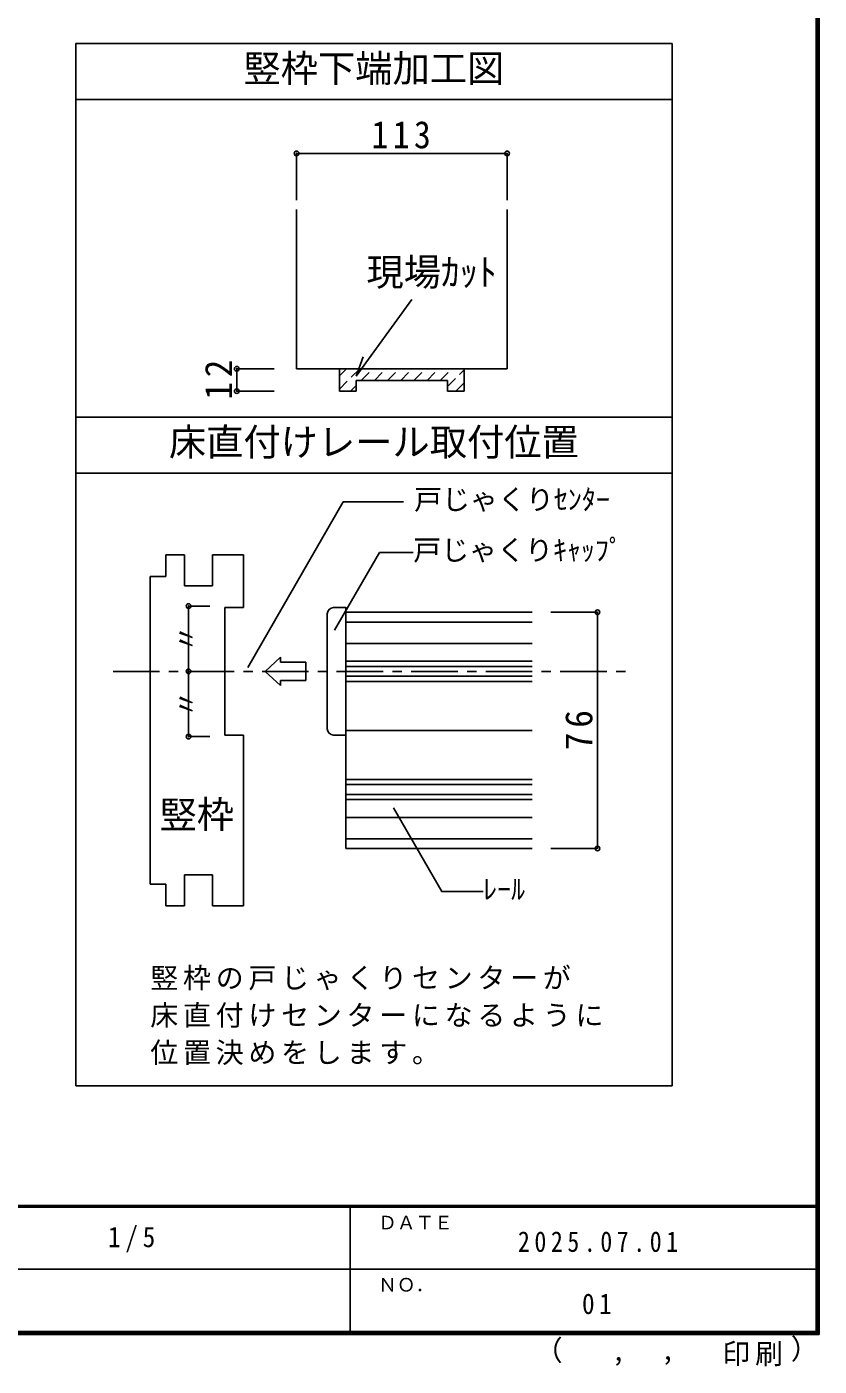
# Model space of a CAD drawing. Units: millimetres, scale not verified, with parts at other scales. Extents: x -973 to 977, y -718 to 696.
# Drawn here: x 551 to 977, y -718 to 0 of the extents above; entities that cross this region are included whole.
import ezdxf
from ezdxf.enums import TextEntityAlignment as Align

# ---------------------------------------------------------------- set-up
doc = ezdxf.new("R2010")
doc.units = ezdxf.units.MM
doc.header["$LTSCALE"] = 5
doc.header["$PDMODE"] = 32
doc.header["$PDSIZE"] = 2.5
doc.linetypes.add('CHAIN1', pattern=[8, 5, -1, 1, -1])
doc.linetypes.add('DASHED1', pattern=[1.8, 1.2, -0.6])
for name, color, linetype in [('0-4_枠', 3, 'Continuous'), ('0-A_文字', 7, 'Continuous'), ('0-B_寸法', 7, 'Continuous'), ('0-C_ハッチ', 4, 'Continuous'), ('2-1_通り芯', 4, 'CHAIN1'), ('2-4_枠', 3, 'Continuous'), ('2-7_金物', 4, 'Continuous'), ('2-A_寸法', 7, 'Continuous'), ('2-B_ﾊｯﾁ', 4, 'Continuous'), ('F-1_枠', 6, 'Continuous'), ('F-A_文字', 7, 'Continuous')]:
    doc.layers.add(name, color=color, linetype=linetype)
doc.styles.add('ＭＳ ゴシック', font='')
doc.styles.get('ＭＳ ゴシック').set_extended_font_data('MS Gothic')

msp = doc.modelspace()

# ---------------------------------------------------------------- linework, layer by layer
at = {"layer": '0-4_枠'}
for p, q in [((696.153, -97.417), (696.153, -182.909)), ((809.153, -97.417), (809.153, -182.909)), ((809.153, -182.909), (696.153, -182.909)), ((719.153, -182.909), (719.153, -194.909)), ((786.153, -182.909), (786.153, -194.909)), ((728.153, -189.209), (777.153, -189.209)), ((728.153, -194.909), (728.153, -189.209)), ((777.153, -194.909), (777.153, -189.209)), ((719.153, -194.909), (728.153, -194.909)), ((777.153, -194.909), (786.153, -194.909))]:
    msp.add_line(p, q, dxfattribs=at)
at = {"layer": '0-A_文字', "color": 3}
for p, q in [((897.653, -8.5), (897.653, -567.5)), ((577.653, -38.5), (897.653, -38.5)), ((577.653, -208.912), (897.653, -208.912)), ((577.653, -238.912), (897.653, -238.912)), ((577.653, -567.5), (897.653, -567.5))]:
    msp.add_line(p, q, dxfattribs=at)
at = {"layer": '0-A_文字'}
for q in [(757.976, -145.74), (731.971, -176.593)]:
    msp.add_line((728.223, -186.9), q, dxfattribs=at)
at = {"layer": '0-A_文字', "color": 3}
msp.add_lwpolyline([(577.653, -567.5), (577.653, -8.5), (897.653, -8.5)], dxfattribs=at)
at = {"layer": '0-B_寸法', "color": 4}
for p, q in [((696.153, -67.417), (809.153, -67.417)), ((696.153, -67.417), (696.153, -92.417)), ((809.153, -67.417), (809.153, -92.417)), ((664.095, -182.909), (684.095, -182.909)), ((664.095, -194.909), (664.095, -182.909)), ((664.095, -194.909), (684.095, -194.909))]:
    msp.add_line(p, q, dxfattribs=at)
at = {"layer": '0-B_寸法'}
for p in [(696.153, -67.417), (809.153, -67.417), (664.095, -182.909), (664.095, -194.909)]:
    msp.add_point(p, dxfattribs=at)
at = {"layer": '0-C_ハッチ', "linetype": 'DASHED1'}
for p, q in [((719.153, -186.754), (722.998, -182.909)), ((719.153, -193.825), (730.069, -182.909)), ((730.84, -189.209), (737.14, -182.909)), ((737.911, -189.209), (744.211, -182.909)), ((744.982, -189.209), (751.282, -182.909)), ((752.053, -189.209), (758.353, -182.909)), ((759.124, -189.209), (765.424, -182.909)), ((766.195, -189.209), (772.495, -182.909)), ((773.266, -189.209), (779.566, -182.909)), ((777.153, -192.393), (786.153, -183.393)), ((725.14, -194.909), (728.153, -191.896)), ((781.708, -194.909), (786.153, -190.464))]:
    msp.add_line(p, q, dxfattribs=at)
at = {"layer": '2-1_通り芯'}
msp.add_line((597.653, -345.17), (877.653, -345.17), dxfattribs=at)
at = {"layer": '2-4_枠'}
for p, q in [((625.986, -294.336), (625.986, -282.67)), ((635.986, -282.67), (625.986, -282.67)), ((635.986, -299.336), (635.986, -282.67)), ((650.986, -299.336), (650.986, -282.67)), ((650.986, -282.67), (667.653, -282.67)), ((667.653, -282.67), (667.653, -311.003)), ((625.986, -294.336), (617.653, -294.336)), ((617.653, -294.336), (617.653, -459.336)), ((650.986, -299.336), (635.986, -299.336)), ((657.653, -311.003), (667.653, -311.003)), ((657.653, -311.003), (657.653, -379.336)), ((657.653, -379.336), (667.653, -379.336)), ((667.653, -471.003), (667.653, -379.336)), ((625.986, -459.336), (617.653, -459.336)), ((625.986, -459.336), (625.986, -471.003)), ((635.986, -454.336), (635.986, -471.003)), ((650.986, -454.336), (635.986, -454.336)), ((650.986, -454.336), (650.986, -471.003)), ((635.986, -471.003), (625.986, -471.003)), ((650.986, -471.003), (667.653, -471.003))]:
    msp.add_line(p, q, dxfattribs=at)
at = {"layer": '2-7_金物'}
for p, q in [((712.653, -376.003), (712.653, -314.336)), ((722.653, -318.722), (822.653, -318.722)), ((722.653, -330.17), (822.653, -330.17)), ((679.239, -345.17), (687.522, -337.577)), ((687.522, -337.577), (687.522, -340.338)), ((701.096, -340.338), (687.522, -340.338)), ((701.096, -340.338), (701.096, -350.001)), ((722.653, -339.789), (822.653, -339.789)), ((679.239, -345.17), (687.522, -352.762)), ((687.522, -350.001), (687.522, -352.762)), ((701.096, -350.001), (687.522, -350.001)), ((722.653, -350.551), (822.653, -350.551)), ((715.986, -379.336), (722.653, -379.336)), ((722.653, -403.122), (822.653, -403.122)), ((722.653, -413.884), (822.653, -413.884)), ((722.653, -423.503), (822.653, -423.503)), ((722.653, -434.951), (822.653, -434.951))]:
    msp.add_line(p, q, dxfattribs=at)
at = {"layer": '2-7_金物', "color": 7}
for p, q in [((722.653, -313.503), (722.653, -440.17)), ((722.653, -313.503), (822.653, -313.503)), ((722.653, -342.503), (822.653, -342.503)), ((722.653, -347.836), (822.653, -347.836)), ((722.653, -376.836), (822.653, -376.836)), ((722.653, -405.836), (822.653, -405.836)), ((722.653, -411.17), (822.653, -411.17)), ((722.653, -440.17), (822.653, -440.17))]:
    msp.add_line(p, q, dxfattribs=at)
at = {"layer": '2-7_金物'}
msp.add_lwpolyline([(715.986, -311.003), (722.653, -311.003), (722.653, -379.336)], dxfattribs=at)
for centre, start, end in [((715.986, -314.336), 90, 180), ((715.986, -376.003), 180, 270)]:
    msp.add_arc(centre, 3.333, start, end, dxfattribs=at)
at = {"layer": '2-A_寸法'}
for p, q in [((669.954, -343.035), (721.203, -254.269)), ((721.203, -254.269), (753.548, -254.269)), ((716.571, -323.147), (740.657, -281.429)), ((740.657, -281.429), (758.789, -281.429))]:
    msp.add_line(p, q, dxfattribs=at)
msp.add_lwpolyline([(748.148, -418.395), (774.056, -463.269), (796.29, -463.269)], dxfattribs=at)
msp.add_point((638.21, -345.17), dxfattribs=at)
at = {"layer": '2-B_ﾊｯﾁ'}
for p, q in [((638.21, -310.17), (649.599, -310.17)), ((638.21, -310.17), (638.21, -380.17)), ((857.653, -313.503), (832.653, -313.503)), ((857.653, -313.503), (857.653, -440.17)), ((638.21, -380.17), (649.599, -380.17)), ((857.653, -440.17), (832.653, -440.17))]:
    msp.add_line(p, q, dxfattribs=at)
at = {"layer": '2-B_ﾊｯﾁ', "color": 7}
for p in [(638.21, -310.17), (857.653, -313.503), (638.21, -380.17), (857.653, -440.17)]:
    msp.add_point(p, dxfattribs=at)
at = {"layer": 'F-1_枠'}
for p, q in [((974.986, 695.833), (974.986, -700.833)), ((975.82, 695.833), (975.82, -700.833)), ((976.653, 695.833), (976.653, -700.833)), ((976.653, -631.667), (-973.347, -631.667)), ((976.653, -632.5), (-973.347, -632.5)), ((724.986, -632.5), (724.986, -699.167)), ((1.653, -665.833), (974.986, -665.834)), ((976.653, -699.167), (-973.347, -699.167)), ((976.653, -700), (-973.347, -700)), ((976.653, -700.833), (-973.347, -700.833))]:
    msp.add_line(p, q, dxfattribs=at)

# ---------------------------------------------------------------- texts
at = {"layer": '0-A_文字', "style": 'ＭＳ ゴシック'}
for s, p in [('竪枠下端加工図', (667.653, -33.5)), ('現場ｶｯﾄ', (733.674, -142.744)), ('床直付けレール取付位置', (627.653, -233.912))]:
    msp.add_text(s, height=14.66, dxfattribs=at).set_placement(p, align=Align.BOTTOM_LEFT)
at = {"layer": '0-B_寸法', "insert": (736.403, -64.917), "char_height": 14.66, "attachment_point": 7, "style": 'ＭＳ ゴシック'}
msp.add_mtext('\\T1.27;\\W0.9;113', dxfattribs=at)
at = {"layer": '0-B_寸法', "insert": (661.595, -199.534), "char_height": 14.66, "attachment_point": 7, "rotation": 90, "style": 'ＭＳ ゴシック'}
msp.add_mtext('\\T1.27;\\W0.95;12', dxfattribs=at)
at = {"layer": '2-A_寸法', "style": 'ＭＳ ゴシック'}
for s, height, p in [('戸じゃくりｾﾝﾀｰ', 11, (759.25, -261.769)), ('戸じゃくりｷｬｯﾌﾟ', 11, (758.789, -288.929)), ('竪枠', 14.66, (622.653, -433.65)), ('ﾚｰﾙ', 11, (796.29, -470.769))]:
    msp.add_text(s, height=height, dxfattribs=at).set_placement(p, align=Align.BOTTOM_LEFT)
for p in [(645.71, -335.17), (645.71, -370.17)]:
    msp.add_text('〃', height=11, rotation=90, dxfattribs=at).set_placement(p, align=Align.BOTTOM_LEFT)
at = {"layer": '2-A_寸法', "char_height": 11, "attachment_point": 7, "style": 'ＭＳ ゴシック'}
for s, insert in [('\\T1.17;竪枠の戸じゃくりセンターが', (617.653, -516.308)), ('\\T1.17;床直付けセンターになるように', (617.653, -536.308)), ('\\T1.17;位置決めをします。', (617.653, -556.308))]:
    msp.add_mtext(s, dxfattribs=dict(at, insert=insert))
at = {"layer": '2-B_ﾊｯﾁ', "color": 7, "insert": (855.153, -387.461), "char_height": 14.66, "attachment_point": 7, "rotation": 90, "style": 'ＭＳ ゴシック'}
msp.add_mtext('\\T1.27;\\W0.95;76', dxfattribs=at)
at = {"layer": 'F-A_文字', "style": 'ＭＳ ゴシック'}
for s, height, p in [('ＤＡＴＥ', 7.331, (739.986, -646.667)), ('ＮＯ．', 7.331, (739.986, -680.001)), ('（', 11, (823.992, -718.052)), ('）', 11, (961.387, -717.355)), (',', 11, (865.199, -718.052)), (',', 11, (891.686, -717.588))]:
    msp.add_text(s, height=height, dxfattribs=at).set_placement(p, align=Align.BOTTOM_LEFT)
at = {"layer": 'F-A_文字', "char_height": 11, "attachment_point": 7, "style": 'ＭＳ ゴシック'}
for s, insert in [('\\T1.38;\\W0.9;1/5', (594.986, -656.667)), ('\\T1.39;\\W0.85;2025.07.01', (814.986, -656.667)), ('\\T1.36;\\W0.9;01', (849.361, -690.001)), ('\\T1.17;印刷', (924.678, -717.82))]:
    msp.add_mtext(s, dxfattribs=dict(at, insert=insert))

doc.saveas('drawing.dxf')
